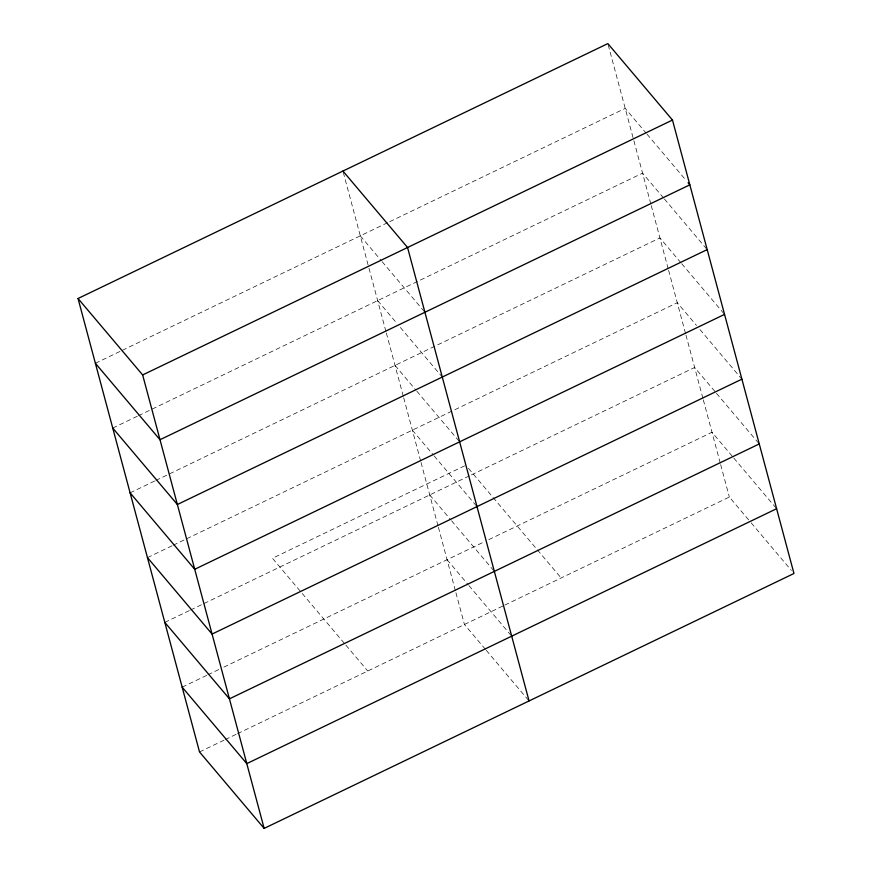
<?xml version="1.0" encoding="UTF-8"?>
<svg xmlns="http://www.w3.org/2000/svg" width="872" height="872" viewBox="0 0 872 872"><rect width="100%" height="100%" fill="white"/><g stroke="black" fill="none" stroke-linecap="round" stroke-linejoin="round"><path stroke-width="0.65" stroke-dasharray="4.36 3.27" d="M95.386 363.286L121.143 350.893M122.363 350.304L388.509 222.262M389.73 221.673L625.213 108.379L646.163 133.176M112.739 428.065L137.275 416.26M138.495 415.672L642.566 173.157L663.527 197.955M130.102 492.844L154.627 481.039M155.859 480.45L659.93 237.936L680.879 262.734M147.455 557.611L171.991 545.817M173.212 545.229L185.474 539.321M186.706 538.733L677.282 302.715L696.488 325.441M464.623 465.822L272.456 558.276L301.309 592.404M164.819 622.39L189.344 610.596M190.576 610.008L202.838 604.1M204.059 603.511L470.204 475.469M471.425 474.88L694.635 367.493L715.596 392.28M182.172 687.169L206.697 675.375M207.928 674.786L218.97 669.467M223.875 667.113L483.884 542.013M488.789 539.659L711.999 432.272L732.96 457.059M199.525 751.947L224.06 740.154M225.281 739.554L236.323 734.246M237.555 733.657L503.689 605.615M504.834 605.07L729.352 497.051L750.312 521.838M647.046 134.201L686.329 180.7M664.399 198.98L706.309 248.575M681.751 263.758L723.673 313.353M699.987 329.572L741.026 378.132M716.468 393.316L758.378 442.911M733.832 458.094L775.742 507.689M751.184 522.873L791.351 570.397M360.3 235.832L381.26 260.63M382.132 261.655L424.915 312.285M377.652 300.611L396.869 323.338M400.357 327.469L441.396 376.028M395.016 365.39L415.966 390.176M416.838 391.212L458.759 440.807M468.46 468.34L561.132 577.983M412.369 430.168L433.33 454.955M434.202 455.991L476.112 505.586M429.733 494.947L450.682 519.734M451.554 520.769L493.476 570.353M447.085 559.715L468.046 584.513M468.918 585.548L510.829 635.132M485.399 649.291L464.438 624.494L455.762 592.11M486.271 650.327L528.181 699.911M302.181 593.44L345.018 644.125M345.89 645.16L367.744 671.015M608.198 44.897L633.541 139.476M633.889 140.763L650.904 204.244M651.242 205.541L668.257 269.023M668.606 270.32L685.61 333.802M685.959 335.099L702.974 398.58M703.323 399.877L720.327 463.359M720.675 464.656L729.352 497.051M343.285 172.351L368.627 266.919M368.976 268.216L385.991 331.698M386.34 332.995L403.344 396.477M403.692 397.774L420.707 461.255M421.045 462.552L438.06 526.034M438.409 527.331L455.413 590.813"/><path stroke-width="1.31" d="M78.033 298.507L607.849 43.6L672.476 120.053L793.967 573.493L264.151 828.4L199.525 751.947L78.033 298.507L142.648 374.949L264.151 828.4M142.648 374.949L672.476 120.053M707.181 249.61L177.365 504.507L112.739 428.065M724.545 314.389L194.718 569.285L130.102 492.844M741.898 379.157L212.07 634.064L147.455 557.611M759.261 443.935L229.434 698.843L164.819 622.39M776.614 508.714L246.787 763.621L182.172 687.169M688.084 182.76L689.828 184.831L160.001 439.728L95.386 363.286M342.947 171.054L407.562 247.506L529.053 700.946"/></g></svg>
